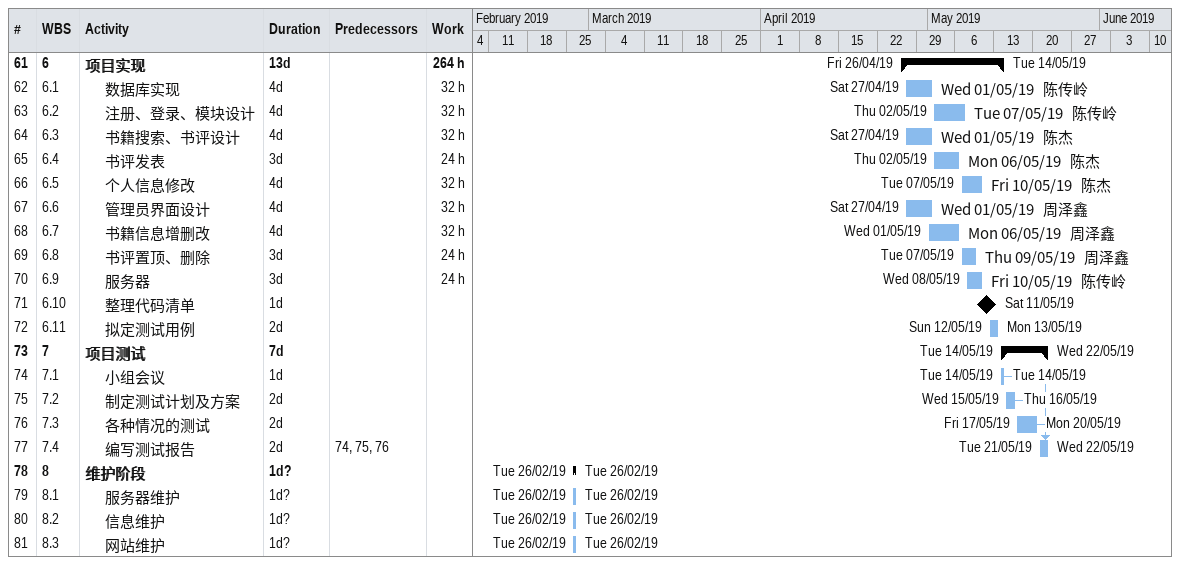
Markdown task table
| ID | WBS | Task | Duration | Start | Finish | Predecessors | Resources | Work (h) |
|---|---|---|---|---|---|---|---|---|
| 61 | 6 | **项目实现** | 13d | 2019-04-26 | 2019-05-14 |  |  | 264 |
| 62 | 6.1 | 数据库实现 | 4d | 2019-04-27 | 2019-05-01 |  | 陈传岭 | 32 |
| 63 | 6.2 | 注册、登录、模块设计 | 4d | 2019-05-02 | 2019-05-07 |  | 陈传岭 | 32 |
| 64 | 6.3 | 书籍搜索、书评设计 | 4d | 2019-04-27 | 2019-05-01 |  | 陈杰 | 32 |
| 65 | 6.4 | 书评发表 | 3d | 2019-05-02 | 2019-05-06 |  | 陈杰 | 24 |
| 66 | 6.5 | 个人信息修改 | 4d | 2019-05-07 | 2019-05-10 |  | 陈杰 | 32 |
| 67 | 6.6 | 管理员界面设计 | 4d | 2019-04-27 | 2019-05-01 |  | 周泽鑫 | 32 |
| 68 | 6.7 | 书籍信息增删改 | 4d | 2019-05-01 | 2019-05-06 |  | 周泽鑫 | 32 |
| 69 | 6.8 | 书评置顶、删除 | 3d | 2019-05-07 | 2019-05-09 |  | 周泽鑫 | 24 |
| 70 | 6.9 | 服务器 | 3d | 2019-05-08 | 2019-05-10 |  | 陈传岭 | 24 |
| 71 | 6.10 | 整理代码清单 | 1d | 2019-05-11 | 2019-05-11 |  |  |  |
| 72 | 6.11 | 拟定测试用例 | 2d | 2019-05-12 | 2019-05-13 |  |  |  |
| 73 | 7 | **项目测试** | 7d | 2019-05-14 | 2019-05-22 |  |  |  |
| 74 | 7.1 | 小组会议 | 1d | 2019-05-14 | 2019-05-14 |  |  |  |
| 75 | 7.2 | 制定测试计划及方案 | 2d | 2019-05-15 | 2019-05-16 |  |  |  |
| 76 | 7.3 | 各种情况的测试 | 2d | 2019-05-17 | 2019-05-20 |  |  |  |
| 77 | 7.4 | 编写测试报告 | 2d | 2019-05-21 | 2019-05-22 | 74, 75, 76 |  |  |
| 78 | 8 | **维护阶段** | 1d? | 2019-02-26 | 2019-02-26 |  |  |  |
| 79 | 8.1 | 服务器维护 | 1d? | 2019-02-26 | 2019-02-26 |  |  |  |
| 80 | 8.2 | 信息维护 | 1d? | 2019-02-26 | 2019-02-26 |  |  |  |
| 81 | 8.3 | 网站维护 | 1d? | 2019-02-26 | 2019-02-26 |  |  |  |
